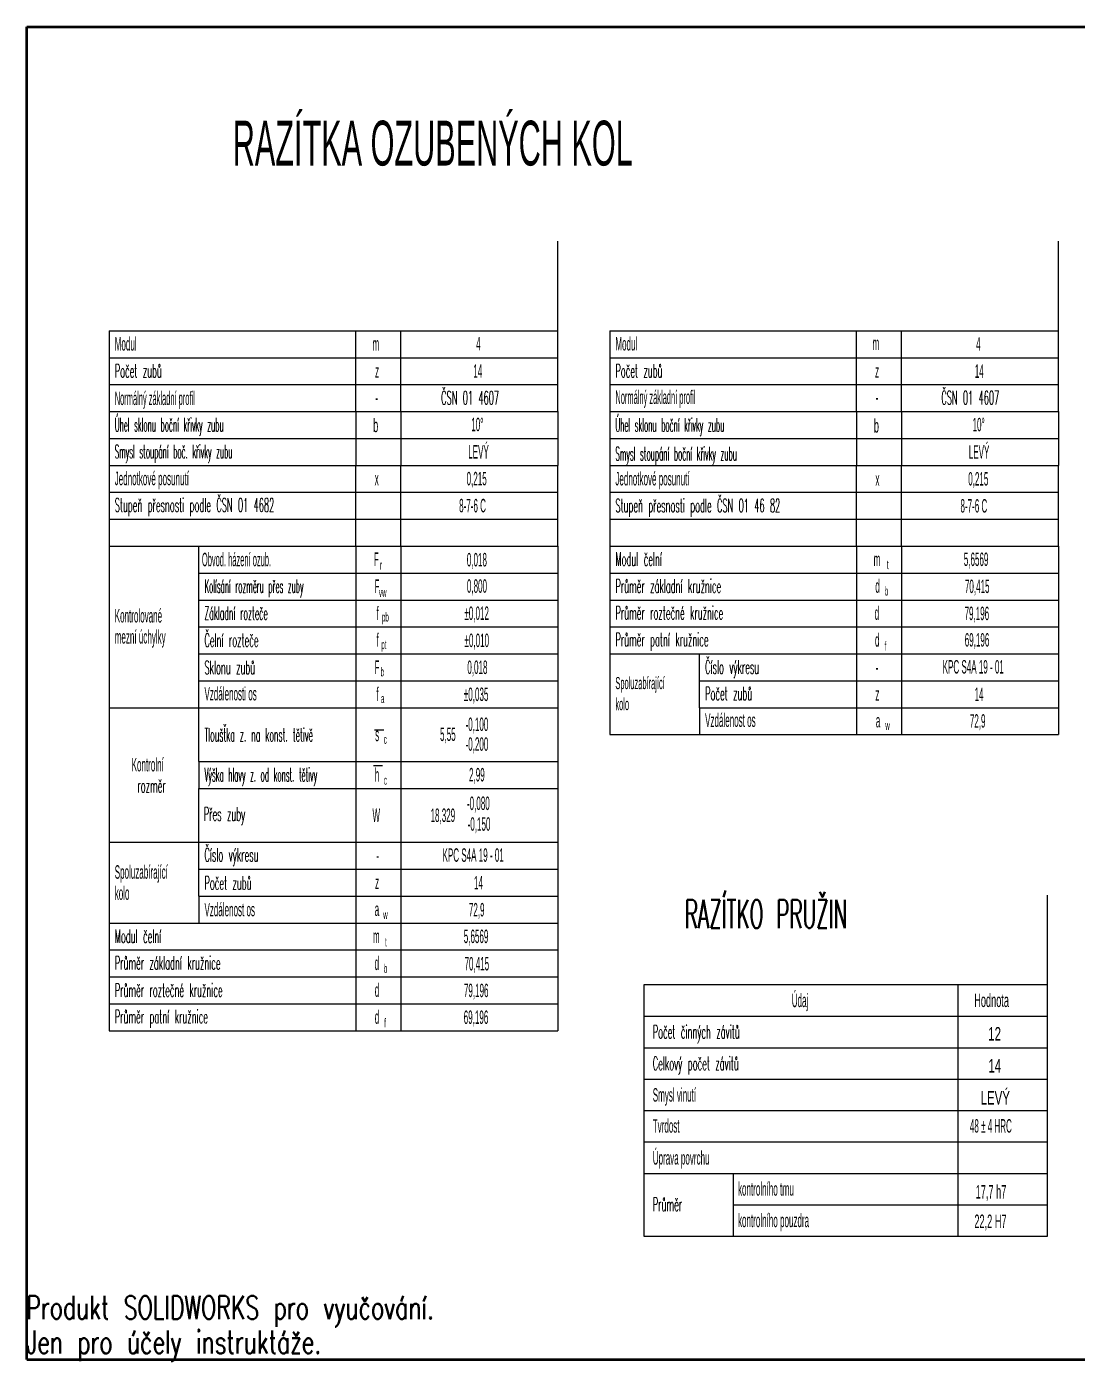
# Paper-space layout 'Razítka' of a CAD drawing. Header units: millimetres. Extents: x 0 to 420, y 0 to 297.
# Drawn here: x 0.1 to 234.2, y -0.2 to 297.2 of the extents above; entities that cross this region are included whole.
import ezdxf

# ---------------------------------------------------------------- set-up
doc = ezdxf.new("R2010")
doc.units = ezdxf.units.MM
doc.layers.add('1_-_SILNA', color=7, linetype='Continuous', lineweight=25)
doc.layers.add('2_-_SLABA', color=7, linetype='Continuous')
doc.styles.add('SLDTEXTSTYLE0', font='TXT', dxfattribs={"width": 0.44673, "bigfont": 'bigfont'})
doc.styles.add('SLDTEXTSTYLE1', font='TXT', dxfattribs={"width": 0.44673})
doc.styles.add('SLDTEXTSTYLE10', font='TXT', dxfattribs={"width": 0.7, "bigfont": 'bigfont'})
doc.styles.add('SLDTEXTSTYLE13', font='TXT', dxfattribs={"width": 0.510549, "bigfont": 'bigfont'})
doc.styles.add('SLDTEXTSTYLE14', font='TXT', dxfattribs={"width": 0.638186})
doc.styles.add('SLDTEXTSTYLE2', font='TXT', dxfattribs={"width": 0.414821})
doc.styles.add('SLDTEXTSTYLE3', font='TXT', dxfattribs={"width": 0.382911, "bigfont": 'bigfont'})
doc.styles.add('SLDTEXTSTYLE4', font='TXT', dxfattribs={"width": 0.414821, "bigfont": 'bigfont'})
doc.styles.add('SLDTEXTSTYLE5', font='TXT', dxfattribs={"width": 0.382911})
doc.styles.add('SLDTEXTSTYLE6', font='TXT', dxfattribs={"width": 0.510549})

# ---------------------------------------------------------------- blocks, each defined once
blk = doc.blocks.new('SW_NOTE_0')
at = {"layer": '1_-_SILNA', "color": 0, "insert": (0, 3.87), "char_height": 3, "attachment_point": 1, "style": 'SLDTEXTSTYLE0'}
blk.add_mtext('Číslo výkresu', dxfattribs=at)
blk = doc.blocks.new('SW_NOTE_0_1')
at = {"layer": '1_-_SILNA', "color": 0, "insert": (0, 3.87), "char_height": 3, "attachment_point": 1, "style": 'SLDTEXTSTYLE0'}
blk.add_mtext('Počet zubů', dxfattribs=at)
blk = doc.blocks.new('SW_NOTE_0_2')
at = {"layer": '1_-_SILNA', "color": 0, "insert": (0, 3.87), "char_height": 3, "attachment_point": 1, "style": 'SLDTEXTSTYLE1'}
blk.add_mtext('Vzdálenost os', dxfattribs=at)
blk = doc.blocks.new('SW_NOTE_0_3')
at = {"layer": '1_-_SILNA', "color": 0, "insert": (0, 3.87), "char_height": 3, "attachment_point": 1, "style": 'SLDTEXTSTYLE1'}
blk.add_mtext('kolo', dxfattribs=at)
blk = doc.blocks.new('SW_NOTE_0_4')
at = {"layer": '1_-_SILNA', "color": 0, "insert": (0, 3.87), "char_height": 3, "attachment_point": 1, "style": 'SLDTEXTSTYLE1'}
blk.add_mtext('Spoluzabírající', dxfattribs=at)
blk = doc.blocks.new('SW_NOTE_0_5')
at = {"layer": '1_-_SILNA', "color": 0, "insert": (0, 3.87), "char_height": 3, "attachment_point": 1, "style": 'SLDTEXTSTYLE1'}
blk.add_mtext('z', dxfattribs=at)
blk = doc.blocks.new('SW_NOTE_0_6')
at = {"layer": '1_-_SILNA', "color": 0, "insert": (0, 3.87), "char_height": 3, "attachment_point": 1, "style": 'SLDTEXTSTYLE1'}
blk.add_mtext('a', dxfattribs=at)
blk = doc.blocks.new('SW_NOTE_0_7')
at = {"layer": '1_-_SILNA', "color": 0, "insert": (0, 3.87), "char_height": 3, "attachment_point": 1, "style": 'SLDTEXTSTYLE1'}
blk.add_mtext('d', dxfattribs=at)
blk = doc.blocks.new('SW_NOTE_0_8')
at = {"layer": '1_-_SILNA', "color": 0, "insert": (0, 3.87), "char_height": 3, "attachment_point": 1, "style": 'SLDTEXTSTYLE1'}
blk.add_mtext('d', dxfattribs=at)
blk = doc.blocks.new('SW_NOTE_0_9')
at = {"layer": '1_-_SILNA', "color": 0, "insert": (0, 3.87), "char_height": 3, "attachment_point": 1, "style": 'SLDTEXTSTYLE1'}
blk.add_mtext('m', dxfattribs=at)
blk = doc.blocks.new('SW_NOTE_0_10')
at = {"layer": '1_-_SILNA', "color": 0, "insert": (0, 3.87), "char_height": 3, "attachment_point": 1, "style": 'SLDTEXTSTYLE1'}
blk.add_mtext('d', dxfattribs=at)
blk = doc.blocks.new('SW_NOTE_0_11')
at = {"layer": '1_-_SILNA', "color": 0, "insert": (0, 3.87), "char_height": 3, "attachment_point": 1, "style": 'SLDTEXTSTYLE0'}
blk.add_mtext('Průměr patní kružnice', dxfattribs=at)
blk = doc.blocks.new('SW_NOTE_0_12')
at = {"layer": '1_-_SILNA', "color": 0, "insert": (0, 3.87), "char_height": 3, "attachment_point": 1, "style": 'SLDTEXTSTYLE0'}
blk.add_mtext('Průměr roztečné kružnice', dxfattribs=at)
blk = doc.blocks.new('SW_NOTE_0_13')
at = {"layer": '1_-_SILNA', "color": 0, "insert": (0, 3.87), "char_height": 3, "attachment_point": 1, "style": 'SLDTEXTSTYLE0'}
blk.add_mtext('Průměr základní kružnice', dxfattribs=at)
blk = doc.blocks.new('SW_NOTE_0_14')
at = {"layer": '1_-_SILNA', "color": 0, "insert": (0, 3.87), "char_height": 3, "attachment_point": 1, "style": 'SLDTEXTSTYLE0'}
blk.add_mtext('Modul čelní', dxfattribs=at)
blk = doc.blocks.new('SW_NOTE_0_15')
at = {"layer": '1_-_SILNA', "color": 0, "insert": (0, 3.87), "char_height": 3, "attachment_point": 1, "style": 'SLDTEXTSTYLE1'}
blk.add_mtext('-', dxfattribs=at)
blk = doc.blocks.new('SW_NOTE_0_16')
at = {"layer": '1_-_SILNA', "color": 0, "insert": (0.75, 2.58), "char_height": 2, "attachment_point": 1, "style": 'SLDTEXTSTYLE2'}
blk.add_mtext('b', dxfattribs=at)
blk = doc.blocks.new('SW_NOTE_0_17')
at = {"layer": '1_-_SILNA', "color": 0, "insert": (0.75, 2.58), "char_height": 2, "attachment_point": 1, "style": 'SLDTEXTSTYLE2'}
blk.add_mtext('f', dxfattribs=at)
blk = doc.blocks.new('SW_NOTE_0_18')
at = {"layer": '1_-_SILNA', "color": 0, "insert": (0.75, 2.58), "char_height": 2, "attachment_point": 1, "style": 'SLDTEXTSTYLE2'}
blk.add_mtext('t', dxfattribs=at)
blk = doc.blocks.new('SW_NOTE_0_19')
at = {"layer": '1_-_SILNA', "color": 0, "insert": (0.75, 2.58), "char_height": 2, "attachment_point": 1, "style": 'SLDTEXTSTYLE2'}
blk.add_mtext('w', dxfattribs=at)
blk = doc.blocks.new('SW_NOTE_0_20')
at = {"layer": '1_-_SILNA', "color": 0, "insert": (0, 3.87), "char_height": 3, "attachment_point": 1, "style": 'SLDTEXTSTYLE1'}
blk.add_mtext('h', dxfattribs=at)
blk = doc.blocks.new('SW_NOTE_0_21')
at = {"layer": '1_-_SILNA', "color": 0, "insert": (0.75, 2.58), "char_height": 2, "attachment_point": 1, "style": 'SLDTEXTSTYLE2'}
blk.add_mtext('c', dxfattribs=at)
blk = doc.blocks.new('SW_NOTE_0_22')
at = {"layer": '1_-_SILNA', "color": 0, "insert": (0, 3.87), "char_height": 3, "attachment_point": 1, "style": 'SLDTEXTSTYLE3'}
blk.add_mtext('Výška hlavy z. od konst. tětivy', dxfattribs=at)
blk = doc.blocks.new('SW_NOTE_0_23')
at = {"layer": '1_-_SILNA', "color": 0, "insert": (0.75, 2.58), "char_height": 2, "attachment_point": 1, "style": 'SLDTEXTSTYLE2'}
blk.add_mtext('pb', dxfattribs=at)
blk = doc.blocks.new('SW_NOTE_0_24')
at = {"layer": '1_-_SILNA', "color": 0, "insert": (0.75, 2.58), "char_height": 2, "attachment_point": 1, "style": 'SLDTEXTSTYLE2'}
blk.add_mtext('pt', dxfattribs=at)
blk = doc.blocks.new('SW_NOTE_0_25')
at = {"layer": '1_-_SILNA', "color": 0, "insert": (0, 2.58), "char_height": 2, "attachment_point": 1, "style": 'SLDTEXTSTYLE2'}
blk.add_mtext('a', dxfattribs=at)
blk = doc.blocks.new('SW_NOTE_0_26')
at = {"layer": '1_-_SILNA', "color": 0, "insert": (0, 2.58), "char_height": 2, "attachment_point": 1, "style": 'SLDTEXTSTYLE2'}
blk.add_mtext('b', dxfattribs=at)
blk = doc.blocks.new('SW_NOTE_0_27')
at = {"layer": '1_-_SILNA', "color": 0, "insert": (0, 3.87), "char_height": 3, "attachment_point": 1, "style": 'SLDTEXTSTYLE1'}
blk.add_mtext('F', dxfattribs=at)
blk = doc.blocks.new('SW_NOTE_0_28')
at = {"layer": '1_-_SILNA', "color": 0, "insert": (0.75, 2.58), "char_height": 2, "attachment_point": 1, "style": 'SLDTEXTSTYLE2'}
blk.add_mtext('c', dxfattribs=at)
blk = doc.blocks.new('SW_NOTE_0_29')
at = {"layer": '1_-_SILNA', "color": 0, "insert": (0, 3.87), "char_height": 3, "attachment_point": 1, "style": 'SLDTEXTSTYLE1'}
blk.add_mtext('s', dxfattribs=at)
blk = doc.blocks.new('SW_NOTE_0_30')
at = {"layer": '1_-_SILNA', "color": 0, "insert": (0, 3.87), "char_height": 3, "attachment_point": 1, "style": 'SLDTEXTSTYLE4'}
blk.add_mtext('Základní rozteče', dxfattribs=at)
blk = doc.blocks.new('SW_NOTE_0_31')
at = {"layer": '1_-_SILNA', "color": 0, "insert": (0, 3.87), "char_height": 3, "attachment_point": 1, "style": 'SLDTEXTSTYLE4'}
blk.add_mtext('Tloušťka z. na konst. tětivě', dxfattribs=at)
blk = doc.blocks.new('SW_NOTE_0_32')
at = {"layer": '1_-_SILNA', "color": 0, "insert": (0, 3.87), "char_height": 3, "attachment_point": 1, "style": 'SLDTEXTSTYLE0'}
blk.add_mtext('rozměr', dxfattribs=at)
blk = doc.blocks.new('SW_NOTE_0_33')
at = {"layer": '1_-_SILNA', "color": 0, "insert": (0, 3.87), "char_height": 3, "attachment_point": 1, "style": 'SLDTEXTSTYLE1'}
blk.add_mtext('Kontrolní', dxfattribs=at)
blk = doc.blocks.new('SW_NOTE_0_34')
at = {"layer": '1_-_SILNA', "color": 0, "insert": (0, 3.87), "char_height": 3, "attachment_point": 1, "style": 'SLDTEXTSTYLE1'}
blk.add_mtext('f', dxfattribs=at)
blk = doc.blocks.new('SW_NOTE_0_35')
at = {"layer": '1_-_SILNA', "color": 0, "insert": (0, 3.87), "char_height": 3, "attachment_point": 1, "style": 'SLDTEXTSTYLE1'}
blk.add_mtext('f', dxfattribs=at)
blk = doc.blocks.new('SW_NOTE_0_36')
at = {"layer": '1_-_SILNA', "color": 0, "insert": (0, 3.87), "char_height": 3, "attachment_point": 1, "style": 'SLDTEXTSTYLE1'}
blk.add_mtext('f', dxfattribs=at)
blk = doc.blocks.new('SW_NOTE_0_37')
at = {"layer": '1_-_SILNA', "color": 0, "insert": (0, 3.87), "char_height": 3, "attachment_point": 1, "style": 'SLDTEXTSTYLE1'}
blk.add_mtext('Vzdálenosti os', dxfattribs=at)
blk = doc.blocks.new('SW_NOTE_0_38')
at = {"layer": '1_-_SILNA', "color": 0, "insert": (0, 3.87), "char_height": 3, "attachment_point": 1, "style": 'SLDTEXTSTYLE0'}
blk.add_mtext('Čelní rozteče', dxfattribs=at)
blk = doc.blocks.new('SW_NOTE_0_39')
at = {"layer": '1_-_SILNA', "color": 0, "insert": (0, 3.87), "char_height": 3, "attachment_point": 1, "style": 'SLDTEXTSTYLE0'}
blk.add_mtext('Sklonu zubů', dxfattribs=at)
blk = doc.blocks.new('SW_NOTE_0_40')
at = {"layer": '1_-_SILNA', "color": 0, "insert": (0, 2.58), "char_height": 2, "attachment_point": 1, "style": 'SLDTEXTSTYLE2'}
blk.add_mtext('vw', dxfattribs=at)
blk = doc.blocks.new('SW_NOTE_0_41')
at = {"layer": '1_-_SILNA', "color": 0, "insert": (0, 3.87), "char_height": 3, "attachment_point": 1, "style": 'SLDTEXTSTYLE1'}
blk.add_mtext('F', dxfattribs=at)
blk = doc.blocks.new('SW_NOTE_0_42')
at = {"layer": '1_-_SILNA', "color": 0, "insert": (0, 3.87), "char_height": 3, "attachment_point": 1, "style": 'SLDTEXTSTYLE3'}
blk.add_mtext('Kolísání rozměru přes zuby', dxfattribs=at)
blk = doc.blocks.new('SW_NOTE_0_43')
at = {"layer": '1_-_SILNA', "color": 0, "insert": (0, 3.87), "char_height": 3, "attachment_point": 1, "style": 'SLDTEXTSTYLE1'}
blk.add_mtext('mezní úchylky', dxfattribs=at)
blk = doc.blocks.new('SW_NOTE_0_44')
at = {"layer": '1_-_SILNA', "color": 0, "insert": (0, 3.87), "char_height": 3, "attachment_point": 1, "style": 'SLDTEXTSTYLE1'}
blk.add_mtext('Kontrolované', dxfattribs=at)
blk = doc.blocks.new('SW_NOTE_0_45')
at = {"layer": '1_-_SILNA', "color": 0, "insert": (0, 3.87), "char_height": 3, "attachment_point": 1, "style": 'SLDTEXTSTYLE1'}
blk.add_mtext('F', dxfattribs=at)
blk = doc.blocks.new('SW_NOTE_0_46')
at = {"layer": '1_-_SILNA', "color": 0, "insert": (0.75, 2.58), "char_height": 2, "attachment_point": 1, "style": 'SLDTEXTSTYLE2'}
blk.add_mtext('r', dxfattribs=at)
blk = doc.blocks.new('SW_NOTE_0_47')
at = {"layer": '1_-_SILNA', "color": 0, "insert": (0, 3.87), "char_height": 3, "attachment_point": 1, "style": 'SLDTEXTSTYLE5'}
blk.add_mtext('Obvod. házení ozub.', dxfattribs=at)
blk = doc.blocks.new('SW_NOTE_0_48')
at = {"layer": '1_-_SILNA', "color": 0, "insert": (0, 3.87), "char_height": 3, "attachment_point": 1, "style": 'SLDTEXTSTYLE1'}
blk.add_mtext('z', dxfattribs=at)
blk = doc.blocks.new('SW_NOTE_0_49')
at = {"layer": '1_-_SILNA', "color": 0, "insert": (0, 3.87), "char_height": 3, "attachment_point": 1, "style": 'SLDTEXTSTYLE1'}
blk.add_mtext('m', dxfattribs=at)
blk = doc.blocks.new('SW_NOTE_0_50')
at = {"layer": '1_-_SILNA', "color": 0, "insert": (0, 3.87), "char_height": 3, "attachment_point": 1, "style": 'SLDTEXTSTYLE1'}
blk.add_mtext('-', dxfattribs=at)
blk = doc.blocks.new('SW_NOTE_0_51')
at = {"layer": '1_-_SILNA', "color": 0, "insert": (0, 3.87), "char_height": 3, "attachment_point": 1, "style": 'SLDTEXTSTYLE1'}
blk.add_mtext('Modul', dxfattribs=at)
blk = doc.blocks.new('SW_NOTE_0_52')
at = {"layer": '1_-_SILNA', "color": 0, "insert": (0, 3.87), "char_height": 3, "attachment_point": 1, "style": 'SLDTEXTSTYLE0'}
blk.add_mtext('Počet zubů', dxfattribs=at)
blk = doc.blocks.new('SW_NOTE_0_53')
at = {"layer": '1_-_SILNA', "color": 0, "insert": (0, 3.87), "char_height": 3, "attachment_point": 1, "style": 'SLDTEXTSTYLE3'}
blk.add_mtext('Úhel sklonu boční křivky zubu', dxfattribs=at)
blk = doc.blocks.new('SW_NOTE_0_54')
at = {"layer": '1_-_SILNA', "color": 0, "insert": (0, 3.87), "char_height": 3, "attachment_point": 1, "style": 'SLDTEXTSTYLE2'}
blk.add_mtext('Normálný základní profil', dxfattribs=at)
blk = doc.blocks.new('SW_NOTE_0_55')
at = {"layer": '1_-_SILNA', "color": 0, "insert": (0, 3.87), "char_height": 3, "attachment_point": 1, "style": 'SLDTEXTSTYLE6'}
blk.add_mtext('b', dxfattribs=at)
blk = doc.blocks.new('SW_NOTE_0_56')
at = {"layer": '1_-_SILNA', "color": 0, "insert": (0, 3.87), "char_height": 3, "attachment_point": 1, "style": 'SLDTEXTSTYLE3'}
blk.add_mtext('Smysl stoupání boč. křivky zubu', dxfattribs=at)
blk = doc.blocks.new('SW_NOTE_0_57')
at = {"layer": '1_-_SILNA', "color": 0, "insert": (0, 3.87), "char_height": 3, "attachment_point": 1, "style": 'SLDTEXTSTYLE0'}
blk.add_mtext('Stupeň přesnosti podle ČSN 01 4682', dxfattribs=at)
blk = doc.blocks.new('SW_NOTE_0_58')
at = {"layer": '1_-_SILNA', "color": 0, "insert": (0, 3.87), "char_height": 3, "attachment_point": 1, "style": 'SLDTEXTSTYLE1'}
blk.add_mtext('x', dxfattribs=at)
blk = doc.blocks.new('SW_NOTE_0_59')
at = {"layer": '1_-_SILNA', "color": 0, "insert": (0, 3.87), "char_height": 3, "attachment_point": 1, "style": 'SLDTEXTSTYLE1'}
blk.add_mtext('Jednotkové posunutí', dxfattribs=at)
blk = doc.blocks.new('SW_NOTE_0_60')
at = {"layer": '1_-_SILNA', "color": 0, "insert": (0, 3.87), "char_height": 3, "attachment_point": 1, "style": 'SLDTEXTSTYLE0'}
blk.add_mtext('Přes zuby', dxfattribs=at)
blk = doc.blocks.new('SW_NOTE_0_61')
at = {"layer": '1_-_SILNA', "color": 0, "insert": (0, 3.87), "char_height": 3, "attachment_point": 1, "style": 'SLDTEXTSTYLE1'}
blk.add_mtext('W', dxfattribs=at)
blk = doc.blocks.new('Blok17')
at = {"layer": '1_-_SILNA', "color": 7, "linetype": 'Continuous'}
for p, q in [((100, 156), (100, 176)), ((0, 156), (0, 138)), ((0, 156), (100, 156)), ((55, 138), (55, 156)), ((65, 138), (65, 156)), ((100, 138), (100, 156)), ((0, 138), (0, 132)), ((55, 138), (55, 132)), ((65, 138), (65, 132)), ((100, 138), (100, 132)), ((0, 132), (0, 126)), ((55, 132), (55, 126)), ((65, 132), (65, 126)), ((100, 132), (100, 126)), ((0, 126), (0, 120)), ((55, 108), (55, 126)), ((65, 108), (65, 126)), ((100, 108), (100, 126)), ((0, 120), (0, 108)), ((0, 108), (100, 108)), ((0, 108), (0, 72)), ((55, 108), (55, 102)), ((65, 108), (65, 102)), ((100, 108), (100, 102)), ((55, 102), (55, 60)), ((65, 102), (65, 60)), ((100, 102), (100, 60)), ((0, 72), (0, 42)), ((59.17, 67.07), (61.22, 67.07)), ((55, 60), (55, 54)), ((65, 60), (65, 54)), ((100, 60), (100, 54)), ((58.91, 59.09), (60.96, 59.09)), ((55, 54), (55, 18)), ((65, 54), (65, 18)), ((100, 54), (100, 18)), ((0, 42), (0, 18)), ((0, 42), (100, 42)), ((0, 24), (100, 24)), ((0, 18), (0, 6)), ((55, 18), (55, 6)), ((65, 18), (65, 6)), ((100, 18), (100, 6)), ((0, 6), (0, 0)), ((55, 6), (55, 0)), ((65, 6), (65, 0)), ((100, 6), (100, 0)), ((0, 0), (100, 0))]:
    blk.add_line(p, q, dxfattribs=at)
at = {"layer": '2_-_SLABA', "color": 7, "linetype": 'Continuous'}
for p, q in [((0, 150), (100, 150)), ((0, 144), (100, 144)), ((0, 138), (100, 138)), ((0, 132), (100, 132)), ((0, 126), (100, 126)), ((0, 120), (100, 120)), ((0, 114), (100, 114)), ((20, 102), (20, 108)), ((20, 60), (20, 108)), ((20, 102), (100, 102)), ((20, 96), (100, 96)), ((20, 90), (100, 90)), ((20, 84), (100, 84)), ((20, 78), (100, 78)), ((0, 72), (100, 72)), ((20, 60), (100, 60)), ((20, 60), (20, 54)), ((20, 30), (20, 54)), ((20, 54), (100, 54)), ((20, 36), (100, 36)), ((20, 30), (100, 30)), ((20, 30), (20, 24)), ((0, 18), (100, 18)), ((0, 12), (100, 12)), ((0, 6), (100, 6))]:
    blk.add_line(p, q, dxfattribs=at)
at = {"layer": '1_-_SILNA', "color": 7}
for name, p in [('SW_NOTE_0_51', (1.25, 150.72)), ('SW_NOTE_0_49', (58.7, 150.72)), ('SW_NOTE_0_52', (1.25, 144.7)), ('SW_NOTE_0_48', (59.27, 144.7)), ('SW_NOTE_0_54', (1.25, 138.59)), ('SW_NOTE_0_50', (59.34, 138.72)), ('SW_NOTE_0_53', (1.25, 132.7)), ('SW_NOTE_0_55', (58.84, 132.54)), ('SW_NOTE_0_56', (1.25, 126.71)), ('SW_NOTE_0_59', (1.25, 120.71)), ('SW_NOTE_0_58', (59.19, 120.71)), ('SW_NOTE_0_57', (1.25, 114.8)), ('SW_NOTE_0_47', (20.68, 102.65)), ('SW_NOTE_0_45', (59, 102.73)), ('SW_NOTE_0_46', (59.63, 102.22)), ('SW_NOTE_0_42', (21.25, 96.73)), ('SW_NOTE_0_41', (59.15, 96.72)), ('SW_NOTE_0_40', (60.13, 96.12)), ('SW_NOTE_0_44', (1.25, 90.12)), ('SW_NOTE_0_30', (21.25, 90.71)), ('SW_NOTE_0_35', (59.6, 90.68)), ('SW_NOTE_0_23', (60.05, 90.62)), ('SW_NOTE_0_43', (1.25, 85.42)), ('SW_NOTE_0_38', (21.25, 84.69)), ('SW_NOTE_0_34', (59.6, 84.7)), ('SW_NOTE_0_24', (59.91, 84.48)), ('SW_NOTE_0_39', (21.25, 78.59)), ('SW_NOTE_0_27', (59.15, 78.67)), ('SW_NOTE_0_26', (60.5, 78.4)), ('SW_NOTE_0_37', (21.25, 72.76)), ('SW_NOTE_0_36', (59.55, 72.65)), ('SW_NOTE_0_25', (60.58, 72.47)), ('SW_NOTE_0_31', (21.25, 63.6)), ('SW_NOTE_0_29', (59.29, 63.68)), ('SW_NOTE_0_28', (60.44, 63.37)), ('SW_NOTE_0_33', (5.02, 56.93)), ('SW_NOTE_0_22', (21.25, 54.7)), ('SW_NOTE_0_20', (59.21, 54.66)), ('SW_NOTE_0_32', (6.29, 52.24)), ('SW_NOTE_0_21', (60.49, 54.26)), ('SW_NOTE_0_60', (21.1, 45.95)), ('SW_NOTE_0_61', (58.69, 45.68)), ('SW_NOTE_0', (21.25, 36.85)), ('SW_NOTE_0_15', (59.52, 36.69)), ('SW_NOTE_0_4', (1.25, 33.01)), ('SW_NOTE_0_1', (21.25, 30.58)), ('SW_NOTE_0_5', (59.27, 30.7)), ('SW_NOTE_0_3', (1.25, 28.31)), ('SW_NOTE_0_2', (21.25, 24.64)), ('SW_NOTE_0_6', (59.19, 24.72)), ('SW_NOTE_0_19', (60.33, 24.3)), ('SW_NOTE_0_14', (1.25, 18.7)), ('SW_NOTE_0_9', (58.8, 18.69)), ('SW_NOTE_0_18', (60.76, 18.21)), ('SW_NOTE_0_13', (1.25, 12.76)), ('SW_NOTE_0_8', (59.17, 12.67)), ('SW_NOTE_0_16', (60.48, 12.29)), ('SW_NOTE_0_12', (1.25, 6.69)), ('SW_NOTE_0_7', (59.21, 6.68)), ('SW_NOTE_0_11', (1.25, 0.79)), ('SW_NOTE_0_10', (59.21, 0.68)), ('SW_NOTE_0_17', (60.55, 0.15))]:
    blk.add_blockref(name, p, dxfattribs=at)
blk = doc.blocks.new('SW_NOTE_0_62')
at = {"layer": '1_-_SILNA', "color": 0, "insert": (0, 3.87), "char_height": 3, "attachment_point": 1, "style": 'SLDTEXTSTYLE1'}
blk.add_mtext('Jednotkové posunutí', dxfattribs=at)
blk = doc.blocks.new('SW_NOTE_0_63')
at = {"layer": '1_-_SILNA', "color": 0, "insert": (0, 3.87), "char_height": 3, "attachment_point": 1, "style": 'SLDTEXTSTYLE1'}
blk.add_mtext('x', dxfattribs=at)
blk = doc.blocks.new('SW_NOTE_0_64')
at = {"layer": '1_-_SILNA', "color": 0, "insert": (0, 3.87), "char_height": 3, "attachment_point": 1, "style": 'SLDTEXTSTYLE0'}
blk.add_mtext('Stupeň přesnosti podle ČSN 01 46 82', dxfattribs=at)
blk = doc.blocks.new('SW_NOTE_0_65')
at = {"layer": '1_-_SILNA', "color": 0, "insert": (0, 3.87), "char_height": 3, "attachment_point": 1, "style": 'SLDTEXTSTYLE3'}
blk.add_mtext('Smysl stoupání boční křivky zubu', dxfattribs=at)
blk = doc.blocks.new('SW_NOTE_0_66')
at = {"layer": '1_-_SILNA', "color": 0, "insert": (0, 3.87), "char_height": 3, "attachment_point": 1, "style": 'SLDTEXTSTYLE6'}
blk.add_mtext('b', dxfattribs=at)
blk = doc.blocks.new('SW_NOTE_0_67')
at = {"layer": '1_-_SILNA', "color": 0, "insert": (0, 3.87), "char_height": 3, "attachment_point": 1, "style": 'SLDTEXTSTYLE2'}
blk.add_mtext('Normálný základní profil', dxfattribs=at)
blk = doc.blocks.new('SW_NOTE_0_68')
at = {"layer": '1_-_SILNA', "color": 0, "insert": (0, 3.87), "char_height": 3, "attachment_point": 1, "style": 'SLDTEXTSTYLE3'}
blk.add_mtext('Úhel sklonu boční křivky zubu', dxfattribs=at)
blk = doc.blocks.new('SW_NOTE_0_69')
at = {"layer": '1_-_SILNA', "color": 0, "insert": (0, 3.87), "char_height": 3, "attachment_point": 1, "style": 'SLDTEXTSTYLE0'}
blk.add_mtext('Počet zubů', dxfattribs=at)
blk = doc.blocks.new('SW_NOTE_0_70')
at = {"layer": '1_-_SILNA', "color": 0, "insert": (0, 3.87), "char_height": 3, "attachment_point": 1, "style": 'SLDTEXTSTYLE1'}
blk.add_mtext('Modul', dxfattribs=at)
blk = doc.blocks.new('SW_NOTE_0_71')
at = {"layer": '1_-_SILNA', "color": 0, "insert": (0, 3.87), "char_height": 3, "attachment_point": 1, "style": 'SLDTEXTSTYLE1'}
blk.add_mtext('-', dxfattribs=at)
blk = doc.blocks.new('SW_NOTE_0_72')
at = {"layer": '1_-_SILNA', "color": 0, "insert": (0, 3.87), "char_height": 3, "attachment_point": 1, "style": 'SLDTEXTSTYLE1'}
blk.add_mtext('m', dxfattribs=at)
blk = doc.blocks.new('SW_NOTE_0_73')
at = {"layer": '1_-_SILNA', "color": 0, "insert": (0, 3.87), "char_height": 3, "attachment_point": 1, "style": 'SLDTEXTSTYLE1'}
blk.add_mtext('z', dxfattribs=at)
blk = doc.blocks.new('SW_NOTE_0_74')
at = {"layer": '1_-_SILNA', "color": 0, "insert": (0.75, 2.58), "char_height": 2, "attachment_point": 1, "style": 'SLDTEXTSTYLE2'}
blk.add_mtext('w', dxfattribs=at)
blk = doc.blocks.new('SW_NOTE_0_75')
at = {"layer": '1_-_SILNA', "color": 0, "insert": (0.75, 2.58), "char_height": 2, "attachment_point": 1, "style": 'SLDTEXTSTYLE2'}
blk.add_mtext('t', dxfattribs=at)
blk = doc.blocks.new('SW_NOTE_0_76')
at = {"layer": '1_-_SILNA', "color": 0, "insert": (0.75, 2.58), "char_height": 2, "attachment_point": 1, "style": 'SLDTEXTSTYLE2'}
blk.add_mtext('f', dxfattribs=at)
blk = doc.blocks.new('SW_NOTE_0_77')
at = {"layer": '1_-_SILNA', "color": 0, "insert": (0.75, 2.58), "char_height": 2, "attachment_point": 1, "style": 'SLDTEXTSTYLE2'}
blk.add_mtext('b', dxfattribs=at)
blk = doc.blocks.new('SW_NOTE_0_78')
at = {"layer": '1_-_SILNA', "color": 0, "insert": (0, 3.87), "char_height": 3, "attachment_point": 1, "style": 'SLDTEXTSTYLE1'}
blk.add_mtext('-', dxfattribs=at)
blk = doc.blocks.new('SW_NOTE_0_79')
at = {"layer": '1_-_SILNA', "color": 0, "insert": (0, 3.87), "char_height": 3, "attachment_point": 1, "style": 'SLDTEXTSTYLE0'}
blk.add_mtext('Modul čelní', dxfattribs=at)
blk = doc.blocks.new('SW_NOTE_0_80')
at = {"layer": '1_-_SILNA', "color": 0, "insert": (0, 3.87), "char_height": 3, "attachment_point": 1, "style": 'SLDTEXTSTYLE0'}
blk.add_mtext('Průměr základní kružnice', dxfattribs=at)
blk = doc.blocks.new('SW_NOTE_0_81')
at = {"layer": '1_-_SILNA', "color": 0, "insert": (0, 3.87), "char_height": 3, "attachment_point": 1, "style": 'SLDTEXTSTYLE0'}
blk.add_mtext('Průměr roztečné kružnice', dxfattribs=at)
blk = doc.blocks.new('SW_NOTE_0_82')
at = {"layer": '1_-_SILNA', "color": 0, "insert": (0, 3.87), "char_height": 3, "attachment_point": 1, "style": 'SLDTEXTSTYLE0'}
blk.add_mtext('Průměr patní kružnice', dxfattribs=at)
blk = doc.blocks.new('SW_NOTE_0_83')
at = {"layer": '1_-_SILNA', "color": 0, "insert": (0, 3.87), "char_height": 3, "attachment_point": 1, "style": 'SLDTEXTSTYLE1'}
blk.add_mtext('d', dxfattribs=at)
blk = doc.blocks.new('SW_NOTE_0_84')
at = {"layer": '1_-_SILNA', "color": 0, "insert": (0, 3.87), "char_height": 3, "attachment_point": 1, "style": 'SLDTEXTSTYLE1'}
blk.add_mtext('m', dxfattribs=at)
blk = doc.blocks.new('SW_NOTE_0_85')
at = {"layer": '1_-_SILNA', "color": 0, "insert": (0, 3.87), "char_height": 3, "attachment_point": 1, "style": 'SLDTEXTSTYLE1'}
blk.add_mtext('d', dxfattribs=at)
blk = doc.blocks.new('SW_NOTE_0_86')
at = {"layer": '1_-_SILNA', "color": 0, "insert": (0, 3.87), "char_height": 3, "attachment_point": 1, "style": 'SLDTEXTSTYLE1'}
blk.add_mtext('d', dxfattribs=at)
blk = doc.blocks.new('SW_NOTE_0_87')
at = {"layer": '1_-_SILNA', "color": 0, "insert": (0, 3.87), "char_height": 3, "attachment_point": 1, "style": 'SLDTEXTSTYLE1'}
blk.add_mtext('a', dxfattribs=at)
blk = doc.blocks.new('SW_NOTE_0_88')
at = {"layer": '1_-_SILNA', "color": 0, "insert": (0, 3.87), "char_height": 3, "attachment_point": 1, "style": 'SLDTEXTSTYLE1'}
blk.add_mtext('z', dxfattribs=at)
blk = doc.blocks.new('SW_NOTE_0_89')
at = {"layer": '1_-_SILNA', "color": 0, "insert": (0, 3.48), "char_height": 2.7, "attachment_point": 1, "style": 'SLDTEXTSTYLE1'}
blk.add_mtext('kolo', dxfattribs=at)
blk = doc.blocks.new('SW_NOTE_0_90')
at = {"layer": '1_-_SILNA', "color": 0, "insert": (0, 3.48), "char_height": 2.7, "attachment_point": 1, "style": 'SLDTEXTSTYLE1'}
blk.add_mtext('Spoluzabírající', dxfattribs=at)
blk = doc.blocks.new('SW_NOTE_0_91')
at = {"layer": '1_-_SILNA', "color": 0, "insert": (0, 3.87), "char_height": 3, "attachment_point": 1, "style": 'SLDTEXTSTYLE1'}
blk.add_mtext('Vzdálenost os', dxfattribs=at)
blk = doc.blocks.new('SW_NOTE_0_92')
at = {"layer": '1_-_SILNA', "color": 0, "insert": (0, 3.87), "char_height": 3, "attachment_point": 1, "style": 'SLDTEXTSTYLE0'}
blk.add_mtext('Počet zubů', dxfattribs=at)
blk = doc.blocks.new('SW_NOTE_0_93')
at = {"layer": '1_-_SILNA', "color": 0, "insert": (0, 3.87), "char_height": 3, "attachment_point": 1, "style": 'SLDTEXTSTYLE0'}
blk.add_mtext('Číslo výkresu', dxfattribs=at)
blk = doc.blocks.new('Blok18')
at = {"layer": '1_-_SILNA', "color": 7, "linetype": 'Continuous'}
for p, q in [((100, 90), (100, 110)), ((0, 90), (100, 90)), ((0, 90), (0, 72)), ((55, 72), (55, 90)), ((65, 72), (65, 90)), ((100, 72), (100, 90)), ((0, 72), (0, 66)), ((55, 72), (55, 66)), ((65, 72), (65, 66)), ((100, 72), (100, 66)), ((0, 66), (0, 60)), ((55, 66), (55, 60)), ((65, 66), (65, 60)), ((100, 66), (100, 60)), ((0, 60), (0, 54)), ((55, 42), (55, 60)), ((65, 42), (65, 60)), ((100, 42), (100, 60)), ((0, 54), (0, 42)), ((0, 42), (0, 36)), ((0, 42), (100, 42)), ((55, 42), (55, 36)), ((65, 42), (65, 36)), ((100, 42), (100, 36)), ((0, 36), (0, 24)), ((55, 36), (55, 24)), ((65, 36), (65, 24)), ((100, 36), (100, 24)), ((0, 24), (0, 18)), ((55, 24), (55, 18)), ((65, 24), (65, 18)), ((100, 24), (100, 18)), ((0, 18), (0, 0)), ((55, 18), (55, 0)), ((65, 18), (65, 0)), ((100, 18), (100, 0)), ((0, 0), (100, 0))]:
    blk.add_line(p, q, dxfattribs=at)
at = {"layer": '2_-_SLABA', "color": 7, "linetype": 'Continuous'}
for p, q in [((0, 84), (100, 84)), ((0, 78), (100, 78)), ((0, 72), (100, 72)), ((0, 66), (100, 66)), ((0, 60), (100, 60)), ((0, 54), (100, 54)), ((0, 48), (100, 48)), ((0, 36), (100, 36)), ((0, 30), (100, 30)), ((0, 24), (100, 24)), ((0, 18), (100, 18)), ((20, 6), (20, 18)), ((20, 12), (100, 12)), ((20, 6), (100, 6)), ((20, 6), (20, 0))]:
    blk.add_line(p, q, dxfattribs=at)
at = {"layer": '1_-_SILNA', "color": 7}
for name, p in [('SW_NOTE_0_70', (1.25, 84.74)), ('SW_NOTE_0_72', (58.56, 84.82)), ('SW_NOTE_0_69', (1.25, 78.71)), ('SW_NOTE_0_73', (59.13, 78.71)), ('SW_NOTE_0_67', (1.25, 72.83)), ('SW_NOTE_0_71', (59.28, 72.83)), ('SW_NOTE_0_68', (1.25, 66.65)), ('SW_NOTE_0_66', (58.85, 66.46)), ('SW_NOTE_0_65', (1.25, 60.25)), ('SW_NOTE_0_62', (1.25, 54.67)), ('SW_NOTE_0_63', (59.21, 54.59)), ('SW_NOTE_0_64', (1.25, 48.68)), ('SW_NOTE_0_79', (1.25, 36.77)), ('SW_NOTE_0_84', (58.8, 36.69)), ('SW_NOTE_0_75', (61.01, 36.29)), ('SW_NOTE_0_80', (1.25, 30.74)), ('SW_NOTE_0_85', (59.19, 30.74)), ('SW_NOTE_0_77', (60.55, 30.42)), ('SW_NOTE_0_81', (1.25, 24.79)), ('SW_NOTE_0_86', (59.04, 24.71)), ('SW_NOTE_0_82', (1.25, 18.81)), ('SW_NOTE_0_83', (59.11, 18.73)), ('SW_NOTE_0_76', (60.51, 18.14)), ('SW_NOTE_0_93', (21.25, 12.71)), ('SW_NOTE_0_90', (1.25, 9.36)), ('SW_NOTE_0_78', (59.25, 12.64)), ('SW_NOTE_0_92', (21.25, 6.78)), ('SW_NOTE_0_88', (59.19, 6.68)), ('SW_NOTE_0_89', (1.25, 4.67)), ('SW_NOTE_0_91', (21.25, 0.84)), ('SW_NOTE_0_87', (59.29, 0.74)), ('SW_NOTE_0_74', (60.66, 0.47))]:
    blk.add_blockref(name, p, dxfattribs=at)
blk = doc.blocks.new('SW_NOTE_0_94')
at = {"layer": '1_-_SILNA', "color": 0, "insert": (0, 3.87), "char_height": 3, "attachment_point": 1, "style": 'SLDTEXTSTYLE6'}
blk.add_mtext('Hodnota', dxfattribs=at)
blk = doc.blocks.new('SW_NOTE_0_95')
at = {"layer": '1_-_SILNA', "color": 0, "insert": (0, 3.87), "char_height": 3, "attachment_point": 1, "style": 'SLDTEXTSTYLE1'}
blk.add_mtext('kontrolního pouzdra', dxfattribs=at)
blk = doc.blocks.new('SW_NOTE_0_96')
at = {"layer": '1_-_SILNA', "color": 0, "insert": (0, 3.87), "char_height": 3, "attachment_point": 1, "style": 'SLDTEXTSTYLE1'}
blk.add_mtext('kontrolního trnu', dxfattribs=at)
blk = doc.blocks.new('SW_NOTE_0_97')
at = {"layer": '1_-_SILNA', "color": 0, "insert": (0, 3.87), "char_height": 3, "attachment_point": 1, "style": 'SLDTEXTSTYLE0'}
blk.add_mtext('Průměr', dxfattribs=at)
blk = doc.blocks.new('SW_NOTE_0_98')
at = {"layer": '1_-_SILNA', "color": 0, "insert": (0, 3.87), "char_height": 3, "attachment_point": 1, "style": 'SLDTEXTSTYLE1'}
blk.add_mtext('Úprava povrchu', dxfattribs=at)
blk = doc.blocks.new('SW_NOTE_0_99')
at = {"layer": '1_-_SILNA', "color": 0, "insert": (0, 3.87), "char_height": 3, "attachment_point": 1, "style": 'SLDTEXTSTYLE1'}
blk.add_mtext('Smysl vinutí', dxfattribs=at)
blk = doc.blocks.new('SW_NOTE_0_100')
at = {"layer": '1_-_SILNA', "color": 0, "insert": (0, 3.87), "char_height": 3, "attachment_point": 1, "style": 'SLDTEXTSTYLE0'}
blk.add_mtext('Celkový počet závitů', dxfattribs=at)
blk = doc.blocks.new('SW_NOTE_0_101')
at = {"layer": '1_-_SILNA', "color": 0, "insert": (0, 3.87), "char_height": 3, "attachment_point": 1, "style": 'SLDTEXTSTYLE0'}
blk.add_mtext('Počet činných závitů', dxfattribs=at)
blk = doc.blocks.new('SW_NOTE_0_102')
at = {"layer": '1_-_SILNA', "color": 0, "insert": (0, 3.87), "char_height": 3, "attachment_point": 1, "style": 'SLDTEXTSTYLE1'}
blk.add_mtext('Údaj', dxfattribs=at)
blk = doc.blocks.new('SW_NOTE_0_103')
at = {"layer": '1_-_SILNA', "color": 0, "insert": (0, 3.87), "char_height": 3, "attachment_point": 1, "style": 'SLDTEXTSTYLE1'}
blk.add_mtext('Tvrdost', dxfattribs=at)
blk = doc.blocks.new('Blok19')
at = {"layer": '1_-_SILNA', "color": 7, "linetype": 'Continuous'}
for p, q in [((90, 56), (90, 76)), ((0, 56), (0, 0)), ((90, 56), (0, 56)), ((90, 0), (90, 56)), ((0, 49), (90, 49)), ((0, 0), (90, 0))]:
    blk.add_line(p, q, dxfattribs=at)
at = {"layer": '2_-_SLABA', "color": 7, "linetype": 'Continuous'}
for p, q in [((70, 56), (70, 0)), ((0, 42), (90, 42)), ((0, 35), (90, 35)), ((0, 28), (90, 28)), ((0, 21), (90, 21)), ((0, 14), (90, 14)), ((20, 0), (20, 14)), ((20, 7), (90, 7))]:
    blk.add_line(p, q, dxfattribs=at)
at = {"layer": '1_-_SILNA', "color": 7}
for name, p in [('SW_NOTE_0_102', (32.98, 50.18)), ('SW_NOTE_0_94', (73.65, 50.2)), ('SW_NOTE_0_101', (2, 43.16)), ('SW_NOTE_0_100', (2, 36.14)), ('SW_NOTE_0_99', (2, 29.12)), ('SW_NOTE_0_103', (2, 22.2)), ('SW_NOTE_0_98', (2, 15.08)), ('SW_NOTE_0_96', (21, 8.16)), ('SW_NOTE_0_97', (2, 4.74)), ('SW_NOTE_0_95', (21, 1.14))]:
    blk.add_blockref(name, p, dxfattribs=at)

psp = doc.layouts.new('Razítka')

# ---------------------------------------------------------------- linework, layer by layer
at = {"color": 7, "linetype": 'Continuous', "lineweight": 50}
for p, q in [((0.08, 0.21), (0.08, 297.21)), ((0.08, 297.21), (420.08, 297.21)), ((0.08, 0.21), (420.08, 0.21))]:
    psp.add_line(p, q, dxfattribs=at)

# ---------------------------------------------------------------- block references
at = {"color": 7, "linetype": 'Continuous'}
for name, p in [('Blok17', (18.45, 73.44)), ('Blok18', (130.03, 139.44)), ('Blok19', (137.61, 27.66))]:
    psp.add_blockref(name, p, dxfattribs=at)

# ---------------------------------------------------------------- texts
at = {"color": 7, "linetype": 'Continuous', "lineweight": 0, "char_height": 3, "attachment_point": 1}
for s, insert, style in [('4', (100.25, 228.05), 'SLDTEXTSTYLE1'), ('14', (99.62, 221.98), 'SLDTEXTSTYLE1'), ('ČSN 01 4607', (92.45, 216.01), 'SLDTEXTSTYLE0'), ('10°', (99.16, 210.07), 'SLDTEXTSTYLE1'), ('LEVÝ', (98.49, 203.97), 'SLDTEXTSTYLE1'), ('0,215', (98.12, 198), 'SLDTEXTSTYLE1'), ('8-7-6 C', (96.46, 191.98), 'SLDTEXTSTYLE1'), ('0,018', (98.17, 179.93), 'SLDTEXTSTYLE1'), ('0,800', (98.19, 174.05), 'SLDTEXTSTYLE1'), ('±0,012', (97.63, 168), 'SLDTEXTSTYLE1'), ('±0,010', (97.66, 161.95), 'SLDTEXTSTYLE1'), ('0,018', (98.29, 155.95), 'SLDTEXTSTYLE1'), ('±0,035', (97.51, 149.93), 'SLDTEXTSTYLE1'), ('-0,100', (97.88, 143.25), 'SLDTEXTSTYLE1'), ('5,55', (92.2, 141.02), 'SLDTEXTSTYLE1'), ('-0,200', (97.88, 138.83), 'SLDTEXTSTYLE1'), ('2,99', (98.67, 132.01), 'SLDTEXTSTYLE1'), ('-0,080', (98.2, 125.64), 'SLDTEXTSTYLE1'), ('18,329', (90.09, 122.97), 'SLDTEXTSTYLE1'), ('-0,150', (98.35, 121.02), 'SLDTEXTSTYLE1'), ('KPC S4A 19 - 01', (92.76, 114.1), 'SLDTEXTSTYLE1'), ('14', (99.78, 107.95), 'SLDTEXTSTYLE1'), ('72,9', (98.63, 101.92), 'SLDTEXTSTYLE1'), ('5,6569', (97.49, 95.98), 'SLDTEXTSTYLE1'), ('70,415', (97.66, 89.88), 'SLDTEXTSTYLE1'), ('79,196', (97.52, 83.93), 'SLDTEXTSTYLE1'), ('69,196', (97.48, 77.96), 'SLDTEXTSTYLE1')]:
    psp.add_mtext(s, dxfattribs=dict(at, insert=insert, style=style))
at = {"color": 7, "linetype": 'Continuous', "char_height": 5.1381, "attachment_point": 1, "style": 'SLDTEXTSTYLE10'}
for s, insert in [('Produkt SOLIDWORKS pro vyučování.', (0, 14.33)), ('Jen pro účely instruktáže.', (0, 6.62))]:
    psp.add_mtext(s, dxfattribs=dict(at, insert=insert))
at = {"layer": '1_-_SILNA', "color": 7, "attachment_point": 1}
for s, insert, char_height, style in [('RAZÍTKA OZUBENÝCH KOL', (46, 276.27), 10, 'SLDTEXTSTYLE6'), ('4', (211.67, 227.99), 3, 'SLDTEXTSTYLE1'), ('14', (211.38, 221.95), 3, 'SLDTEXTSTYLE1'), ('10°', (210.89, 210.04), 3, 'SLDTEXTSTYLE1'), ('LEVÝ', (210.05, 203.93), 3, 'SLDTEXTSTYLE1'), ('0,215', (209.92, 197.95), 3, 'SLDTEXTSTYLE1'), ('8-7-6 C', (208.19, 191.93), 3, 'SLDTEXTSTYLE1'), ('5,6569', (208.93, 180.02), 3, 'SLDTEXTSTYLE1'), ('70,415', (209.18, 173.99), 3, 'SLDTEXTSTYLE1'), ('79,196', (209.1, 167.96), 3, 'SLDTEXTSTYLE1'), ('69,196', (209.14, 162.06), 3, 'SLDTEXTSTYLE1'), ('KPC S4A 19 - 01', (204.22, 156.06), 3, 'SLDTEXTSTYLE1'), ('14', (211.33, 149.93), 3, 'SLDTEXTSTYLE1'), ('72,9', (210.28, 143.99), 3, 'SLDTEXTSTYLE1'), ('RAZÍTKO PRUŽIN', (146.76, 102.62), 6.35, 'SLDTEXTSTYLE13'), ('12', (214.38, 74.26), 3, 'SLDTEXTSTYLE14'), ('14', (214.41, 67.13), 3, 'SLDTEXTSTYLE14'), ('LEVÝ', (212.67, 59.99), 3, 'SLDTEXTSTYLE14'), ('48 ± 4 HRC', (210.29, 53.74), 3, 'SLDTEXTSTYLE1'), ('17,7 h7', (211.57, 39.04), 3, 'SLDTEXTSTYLE6'), ('22,2 H7', (211.29, 32.48), 3, 'SLDTEXTSTYLE6')]:
    psp.add_mtext(s, dxfattribs=dict(at, insert=insert, char_height=char_height, style=style))
at = {"layer": '1_-_SILNA', "insert": (203.93, 216.05), "char_height": 3, "attachment_point": 1, "style": 'SLDTEXTSTYLE0'}
psp.add_mtext('ČSN 01 4607', dxfattribs=at)

doc.saveas('drawing.dxf')
